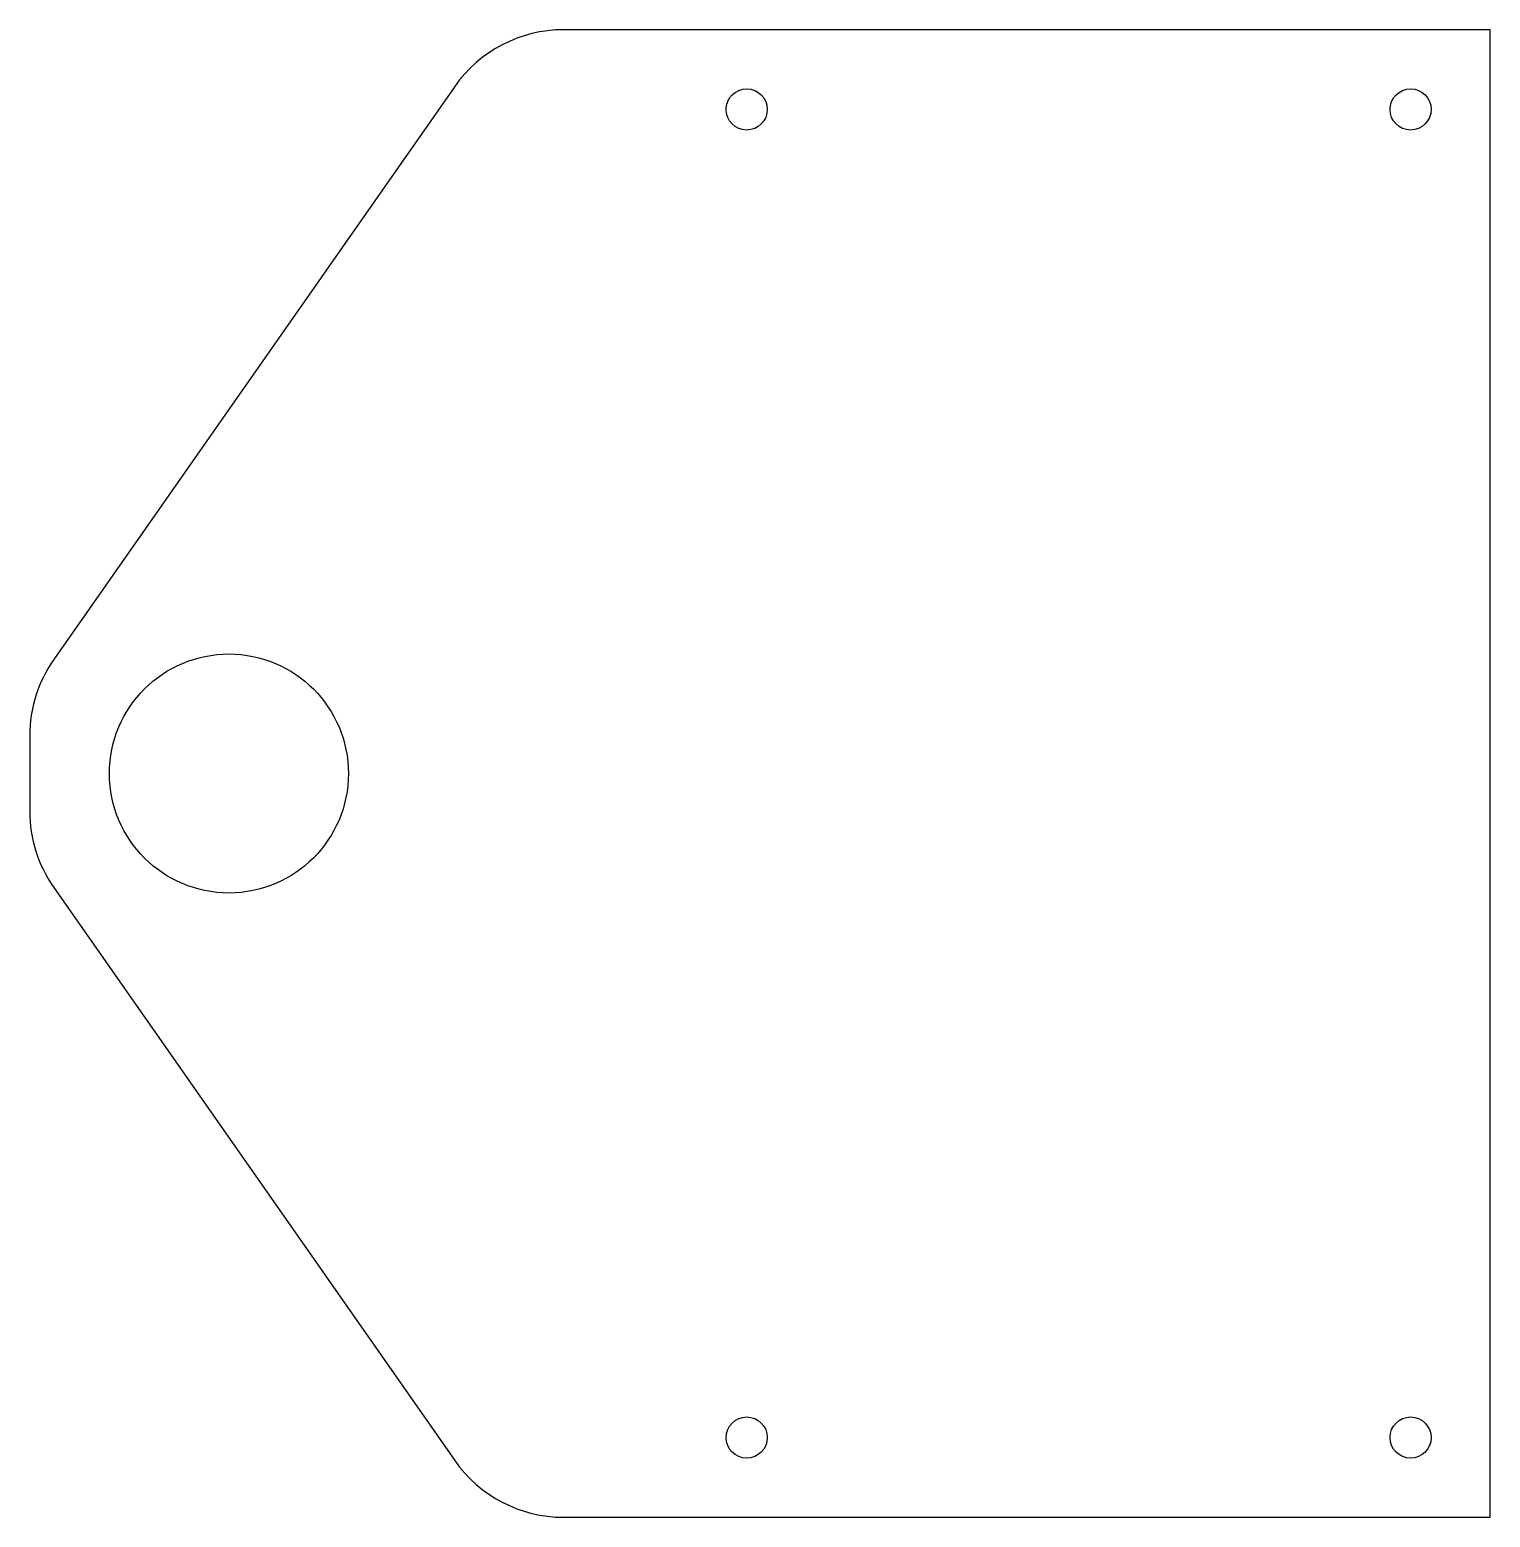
# Model space of a CAD drawing. Header units: millimetres. Extents: x -110 to 0, y 0 to 112.
import ezdxf

# ---------------------------------------------------------------- set-up
doc = ezdxf.new("R2010")
doc.units = ezdxf.units.MM

msp = doc.modelspace()

# ---------------------------------------------------------------- linework, layer by layer
msp.add_lwpolyline([(-77.99, 4.27, 0.244735), (-69.79, 0), (0, 0), (0, 112), (-69.79, 112, 0.244735), (-77.99, 107.73), (-108.19, 64.58, 0.153879), (-110, 58.85), (-110, 53.15, 0.153879), (-108.19, 47.42)], format="xyb", close=True)
for centre, radius in [((-56, 106), 1.55), ((-6, 106), 1.55), ((-95, 56), 9), ((-56, 6), 1.55), ((-6, 6), 1.55)]:
    msp.add_circle(centre, radius)

doc.saveas('drawing.dxf')
